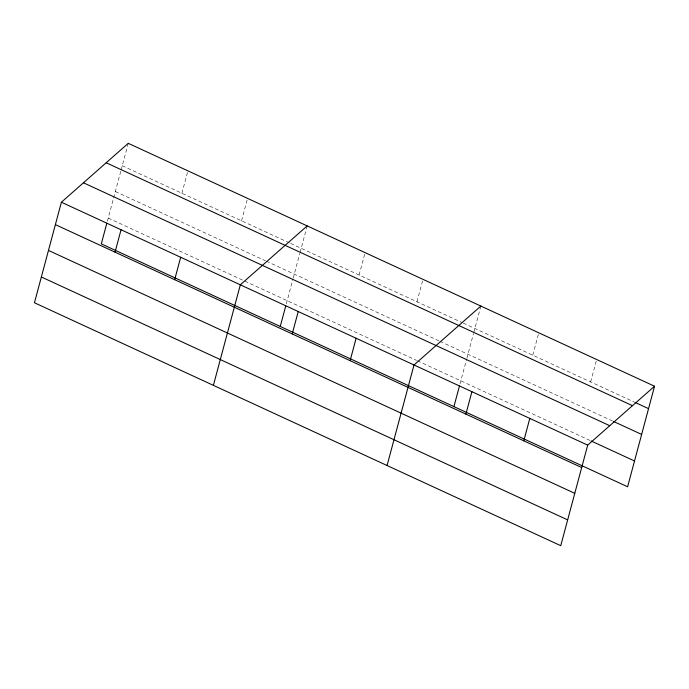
<?xml version="1.0" encoding="UTF-8"?>
<svg xmlns="http://www.w3.org/2000/svg" width="689" height="689" viewBox="0 0 689 689"><rect width="100%" height="100%" fill="white"/><g stroke="black" fill="none" stroke-linecap="round" stroke-linejoin="round"><path stroke-width="0.52" stroke-dasharray="3.44 2.58" d="M107.389 221.169L120.868 170.881M121.143 169.847L128.257 143.321M181.896 193.256L187.899 170.846M241.546 220.79L247.549 198.38M286.331 303.763L292.911 279.209M293.187 278.192L299.81 253.474M300.085 252.441L306.924 226.931M359.081 275.04L365.084 252.63M416.974 301.756L422.977 279.355M460.011 383.928L466.591 359.374M466.866 358.349L473.489 333.64M473.765 332.606L480.603 307.087M532.761 355.197L538.764 332.796M590.654 381.921L596.657 359.512M122.246 165.722L289.647 242.984M290.612 243.432L462.328 322.693M463.292 323.132L635.034 402.41M115.339 191.508L265.42 260.778M266.385 261.226L439.014 340.9M439.978 341.348L612.693 421.065M108.225 218.077L243.872 280.69M244.836 281.129L416.457 360.347M417.422 360.786L590.137 440.504"/><path stroke-width="1.03" d="M61.39 202.221L34.45 302.764L560.743 545.679L587.691 445.137L654.55 386.236L128.257 143.321L61.39 202.221L587.691 445.137M106.838 223.236L101.309 243.863L627.61 486.779L654.55 386.236M115.037 252.157L121.04 229.756M174.679 279.691L180.682 257.281M213.392 385.358L240.332 284.815L307.191 225.906M280.251 326.457L285.78 305.821M292.222 333.941L298.225 311.531M350.115 360.666L356.118 338.256M387.072 465.523L414.011 364.972L480.87 306.071M453.93 406.613L459.46 385.986M465.902 414.106L471.905 391.697M523.786 440.822L529.798 418.421M635.999 402.85L648.547 408.646M106.192 162.759L632.485 405.675M613.658 421.513L641.64 434.423M83.455 182.783L609.748 425.699M591.102 440.951L634.517 460.993M55.387 224.631L581.68 467.547M48.48 250.417L574.772 493.333M41.357 276.978L567.658 519.894"/></g></svg>
